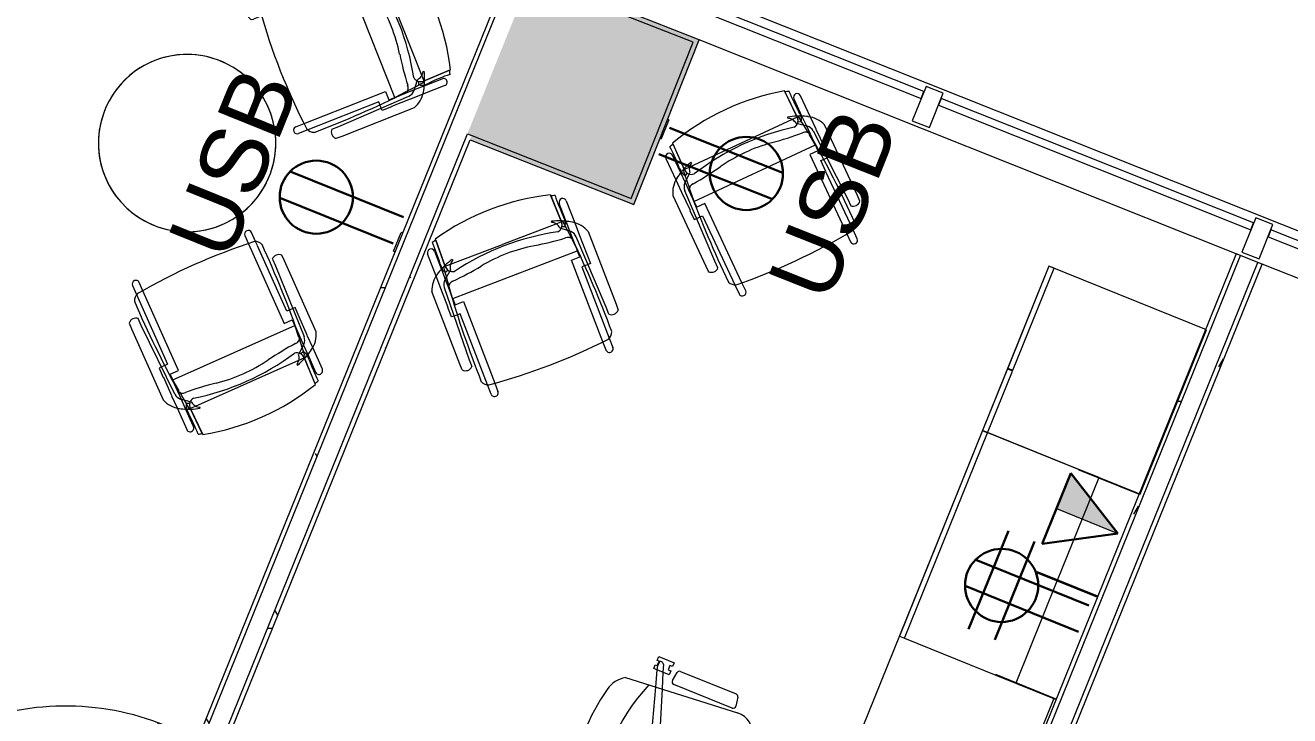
# Model space of a CAD drawing. Header units: inches. Extents: x -13 to 4331, y -638 to 2885.
# Drawn here: x 2962.7 to 3133.7, y 2130.9 to 2224.3 of the extents above; entities that cross this region are included whole.
import ezdxf

# ---------------------------------------------------------------- set-up
doc = ezdxf.new("R2010")
doc.units = ezdxf.units.IN
doc.header["$MEASUREMENT"] = 0
for name, color, linetype, lineweight in [('A-ANNO-NOTE', 131, 'Continuous', 30), ('A-DOOR', 31, 'Continuous', 13), ('A-GLAZ-CURT', 52, 'Continuous', 9), ('A-GLAZ-CWMG', 51, 'Continuous', 9), ('A-WALL', 113, 'Continuous', 9), ('A-WALL-PATT', 111, 'Continuous', 13), ('Chevy Chase Pavilion_3rd Floor Base_dwg', 8, 'Continuous', 9), ('E-ELEC-FIXT', 91, 'Continuous', 9), ('I-FURN', 30, 'Continuous', 9), ('I-FURN-PNLS', 30, 'Continuous', 9), ('I-WALL', 2, 'Continuous', 13)]:
    doc.layers.add(name, color=color, linetype=linetype, lineweight=lineweight)
doc.styles.add('Swis721 Lt BT', font='swissl.ttf', dxfattribs={"height": 9})
pattern_1 = [(0, (0, 0), (30.72, 7.68), [1.267, -21.773, 1.267, -21.773, -122.88]), (0, (0, 0), (30.72, 7.68), [-46.08, 1.267, -44.813, 1.267, -21.773, -53.76]), (0, (0, 0), (30.72, 7.68), [-115.2, 1.267, -14.093, 1.267, -37.133]), (120, (11.52, 3.84), (-22.011075, 22.7643), [1.267, -21.773, 1.267, -21.773, -122.88]), (120, (11.52, 3.84), (-22.011075, 22.7643), [-46.08, 1.267, -44.813, 1.267, -21.773, -53.76]), (120, (11.52, 3.84), (-22.011075, 22.7643), [-115.2, 1.267, -14.093, 1.267, -37.133]), (240, (15.36, 19.2), (-8.708925, -30.4443), [1.267, -21.773, 1.267, -21.773, -122.88]), (240, (15.36, 19.2), (-8.708925, -30.4443), [-46.08, 1.267, -44.813, 1.267, -21.773, -53.76]), (240, (15.36, 19.2), (-8.708925, -30.4443), [-115.2, 1.267, -14.093, 1.267, -37.133])]

# ---------------------------------------------------------------- blocks, each defined once
blk = doc.blocks.new('System Panel - Glazed-5082656-FIRST FLOOR POWER _ SIGNAL')
at = {"layer": 'A-GLAZ-CURT', "lineweight": 13}
for p, q in [((22.75, 1.75), (-22.75, 1.75)), ((-22.75, 1.75), (-22.75, 0.75)), ((22.75, 0.75), (22.75, 1.75)), ((-22.75, 0.75), (22.75, 0.75))]:
    blk.add_line(p, q, dxfattribs=at)
blk = doc.blocks.new('Rectangular Mullion - 2_5_ x 5_ rectangular-5082659-FIRST FLOOR POWER _ SIGNAL')
at = {"layer": 'A-GLAZ-CWMG', "lineweight": 20}
for p, q in [((-1.25, 2.5), (1.25, 2.5)), ((-1.25, -2.5), (-1.25, 2.5)), ((1.25, 2.5), (1.25, -2.5)), ((1.25, -2.5), (-1.25, -2.5))]:
    blk.add_line(p, q, dxfattribs=at)
blk = doc.blocks.new('F - EXECUTIVE DESK 4 - F - EXECUTIVE DESK 4-5391510-FIRST FLOOR POWER _ SIGNAL')
at = {"layer": 'I-FURN'}
for p, q in [((-58, 85.87), (-58, 77.06)), ((-58, 77.06), (-58, 85.87)), ((-57.94, 77.06), (-57.94, 85.87)), ((-57.94, 85.87), (-57.94, 77.06)), ((-43.06, 85.87), (-43.06, 77.06)), ((-43.06, 77.06), (-43.06, 85.87)), ((-43, 85.87), (-43, 77.06)), ((-43, 77.06), (-43, 85.87)), ((-43, 77.06), (-43, 85.87)), ((-43, 85.87), (-43, 77.06)), ((-42.94, 77.06), (-42.94, 85.87)), ((-42.94, 85.87), (-42.94, 77.06)), ((-28.06, 85.87), (-28.06, 77.06)), ((-28.06, 77.06), (-28.06, 85.87)), ((-28, 77.06), (-28, 85.87)), ((-28, 85.87), (-28, 77.06)), ((-58, 77.06), (-57.94, 77.06)), ((-57.94, 77.06), (-58, 77.06)), ((-43.06, 77.06), (-43, 77.06)), ((-43, 77.06), (-43.06, 77.06)), ((-43, 77.06), (-42.94, 77.06)), ((-42.94, 77.06), (-43, 77.06)), ((-28.06, 77.06), (-28, 77.06)), ((-28, 77.06), (-28.06, 77.06)), ((-8.94, 30.77), (-10.16, 46.57)), ((-12.48, 37.34), (-12.48, 45.45)), ((-12.17, 45.82), (-10.94, 46.04)), ((-10.5, 45.67), (-10.5, 37.17)), ((-9.34, 35.92), (-2.18, 38.37)), ((-13.24, 36.1), (-12.68, 36.1)), ((-13.24, 33.85), (-13.24, 36.1)), ((-12.68, 36.1), (-12.68, 35.72)), ((-10.93, 36.8), (-12.16, 36.97)), ((-12.05, 36.1), (-11.49, 36.1)), ((-12.05, 35.72), (-12.05, 36.1)), ((-11.49, 36.1), (-11.49, 33.84)), ((-11.49, 35.18), (-9.34, 35.92)), ((-1.84, 37.32), (-9.27, 35.04)), ((-12.68, 35.72), (-12.05, 35.72)), ((-12.68, 34.22), (-12.68, 33.85)), ((-12.05, 34.22), (-12.68, 34.22)), ((-12.48, 34.84), (-11.49, 35.18)), ((-12.05, 33.84), (-12.05, 34.22)), ((-11.49, 34.36), (-12.01, 34.2)), ((-9.27, 35.04), (-11.49, 34.36)), ((-12.68, 33.85), (-13.24, 33.85)), ((-12.05, 34.18), (-12.25, 34.12)), ((-11.49, 33.84), (-12.05, 33.84))]:
    blk.add_line(p, q, dxfattribs=at)
for centre, radius, start, end in [((-7.17, 46.8), 3, 103.1926, 184.4149), ((-12.1, 45.45), 0.375, 100, 180), ((-10.87, 45.67), 0.375, 0, 100), ((-12.1, 37.34), 0.375, 180, 262), ((-10.87, 37.17), 0.375, 262, 0), ((-12.36, 34.48), 0.377, 153, 213), ((-12.36, 34.48), 0.377, 108, 146.6414), ((-12.36, 34.48), 0.377, 213.9151, 224.5315), ((-12.36, 34.48), 0.377, 228, 288), ((0, 57.72), 25.39, 248.7648, 291.2352), ((-5.62, 32.91), 3.95, 212.6919, 257.3081), ((0, 57.86), 29.53, 257.3081, 282.6919)]:
    blk.add_arc(centre, radius, start, end, dxfattribs=at)
at = {"layer": 'I-FURN-PNLS'}
for p, q in [((-58, 86), (-82, 86)), ((-82, 86), (-82, 63)), ((-58, 63), (-58, 86)), ((-58, 85.87), (-58, 77.06)), ((-58, 85.87), (-58, 77.06)), ((-57.94, 77.06), (-57.94, 85.87)), ((-43.06, 85.87), (-43.06, 77.06)), ((-43, 85.87), (-43, 77.06)), ((-43, 77.06), (-43, 85.87)), ((-42.94, 77.06), (-42.94, 85.87)), ((-28.06, 85.87), (-28.06, 77.06)), ((-28, 77.06), (-28, 85.87)), ((-28, 85.87), (-28, 85.53)), ((-28, 85.53), (32, 85.53)), ((-58, 80), (-58, 77.06)), ((-43.06, 80), (-57.94, 80)), ((-28.06, 80), (-42.94, 80)), ((-28, 77.06), (-28, 80)), ((-58, 77.06), (-57.94, 77.06)), ((-58, 77.06), (-58, 63.77)), ((-58, 77.06), (-58, 63)), ((-43.06, 77.06), (-43, 77.06)), ((-43, 77.06), (-42.94, 77.06)), ((-28.06, 77.06), (-28, 77.06)), ((-28, 63.75), (-28, 77.06)), ((-67.12, 63.75), (-82, 63.75)), ((-82, 63.75), (-82, 63)), ((-67.12, 63.75), (-82, 63.75)), ((-82, 63.75), (-82, 63)), ((-67.12, 63.75), (-82, 63.75)), ((-82, 63.75), (-82, 63)), ((-67.12, 63), (-67.12, 63.75)), ((-67.12, 63), (-67.12, 63.75)), ((-67.12, 63), (-67.12, 63.75)), ((-58, 63.75), (-67, 63.75)), ((-67, 63.75), (-67, 63)), ((-58, 63), (-58, 63.75)), ((-58, 63.75), (-58, 63)), ((-28, 63.75), (-58, 63.75)), ((-58, 63.75), (-58, 63)), ((-28, 63.75), (-58, 63.75)), ((-58, 63.75), (-58, 63)), ((-28, 63), (-28, 63.75)), ((-28, 63), (-28, 63.75)), ((-28, 63), (-28, 63.75)), ((-82, 63), (-58, 63)), ((-82, 63), (-67.12, 63)), ((-82, 63), (-67.12, 63)), ((-82, 63), (-67.12, 63)), ((-67, 63), (-58, 63)), ((-58, 63), (-28, 63)), ((-58, 63), (-28, 63)), ((-58, 63), (-28, 63)), ((-58, 63), (32, 63))]:
    blk.add_line(p, q, dxfattribs=at)
blk = doc.blocks.new('Single Glass Door - 36_ x 96_-5545073-FIRST FLOOR POWER _ SIGNAL')
at = {"layer": 'A-DOOR', "lineweight": 20}
for p, q in [((17, 38), (17, 2)), ((18, 38), (17, 38)), ((18, 2), (18, 38)), ((17, 2), (18, 2))]:
    blk.add_line(p, q, dxfattribs=at)
at = {"layer": 'A-DOOR', "lineweight": 9}
blk.add_arc((18, 2), 36, 90, 180.5, dxfattribs=at)
blk = doc.blocks.new('F-Haworth_Chair_X99-Seminar - X99 Seminar Chair with Glides-V42-FIRST FLOOR POWER _ SIGNAL')
at = {"layer": 'I-FURN'}
for p, q in [((-8.82, 9.44), (-8.82, 10.78)), ((-7.83, 10.78), (-7.83, 9.57)), ((7.83, 9.57), (7.83, 10.78)), ((8.82, 10.78), (8.82, 9.44)), ((-8.82, -0.89), (-8.82, 9.44)), ((-7.83, 9.57), (-7.83, -2.27)), ((7.83, -2.27), (7.83, 9.57)), ((8.82, 9.44), (8.82, -0.89)), ((-11.32, 5.48), (-11.3, 6.32)), ((-11.32, -5.06), (-11.32, 5.48)), ((-9.92, 6.36), (-9.92, 5.36)), ((-9.92, 5.36), (-9.57, -4.97)), ((9.57, -4.97), (9.92, 5.36)), ((9.92, 5.36), (9.92, 6.36)), ((11.3, 6.32), (11.32, 5.48)), ((11.32, 5.48), (11.32, -5.06)), ((-10.07, -0.89), (-9.71, -0.89)), ((-10.07, -2.27), (-10.07, -0.89)), ((-9.71, -0.89), (-9.2, -0.89)), ((-9.2, -0.89), (-8.82, -0.89)), ((8.82, -0.89), (9.2, -0.89)), ((9.2, -0.89), (9.71, -0.89)), ((9.71, -0.89), (10.07, -0.89)), ((10.07, -0.89), (10.07, -2.27)), ((-10.04, -2.27), (-10.07, -2.27)), ((-10.04, -4.99), (-10.04, -2.27)), ((-9.07, -3.12), (9.07, -3.12)), ((-9.07, -3.2), (-9.07, -3.12)), ((-8.9, -4.8), (-9.07, -3.2)), ((-9.04, -2.27), (-9.04, -3.12)), ((-7.83, -2.27), (-9.04, -2.27)), ((-9.04, -3.12), (-9.04, -3.43)), ((9.04, -2.27), (7.83, -2.27)), ((9.07, -3.2), (8.9, -4.8)), ((9.04, -3.12), (9.04, -2.27)), ((9.04, -3.43), (9.04, -3.12)), ((9.07, -3.12), (9.07, -3.2)), ((10.04, -2.27), (10.04, -4.99)), ((10.07, -2.27), (10.04, -2.27)), ((-10.04, -6.81), (-10.04, -5)), ((-9.04, -3.43), (-9.04, -3.62)), ((-9.04, -3.62), (-9.04, -5.99)), ((-8.88, -4.99), (-8.89, -4.91)), ((-8.75, -6.22), (-8.88, -4.99)), ((8.88, -4.99), (8.75, -6.22)), ((8.89, -4.91), (8.88, -4.99)), ((9.04, -3.62), (9.04, -3.43)), ((9.04, -5.99), (9.04, -3.62)), ((10.04, -5), (10.04, -6.81)), ((-10.04, -10.02), (-10.04, -6.81)), ((-9.13, -5.92), (-8.07, -6.77)), ((-9.04, -5.99), (-9.04, -7.4)), ((-8.68, -6.87), (-8.75, -6.22)), ((-8.61, -6.81), (-8.23, -6.95)), ((-8.07, -6.77), (-7.95, -6.87)), ((7.95, -6.87), (8.07, -6.77)), ((8.07, -6.77), (9.13, -5.92)), ((8.23, -6.95), (8.61, -6.81)), ((8.75, -6.22), (8.68, -6.87)), ((9.04, -7.4), (9.04, -5.99)), ((10.04, -6.81), (10.04, -10.02)), ((-9.04, -7.4), (-9.04, -10.02)), ((-8.62, -7.42), (-8.68, -6.91)), ((-8.6, -7.6), (-8.62, -7.43)), ((-8.49, -7.6), (-8.56, -7.6)), ((-8.42, -7.57), (-8.34, -11.37)), ((-8.34, -11.52), (-8.42, -7.57)), ((-7.65, -7.6), (-8.4, -7.6)), ((7.65, -7.6), (-7.65, -7.6)), ((-7.18, -7.99), (-7.21, -8.13)), ((7.21, -8.13), (7.18, -7.99)), ((8.4, -7.6), (7.65, -7.6)), ((8.34, -11.37), (8.42, -7.57)), ((8.42, -7.57), (8.34, -11.52)), ((8.56, -7.6), (8.49, -7.6)), ((8.62, -7.43), (8.6, -7.6)), ((8.68, -6.87), (8.62, -7.42)), ((9.04, -10.02), (9.04, -7.4))]:
    blk.add_line(p, q, dxfattribs=at)
for centre, radius, start, end in [((-8.32, 10.78), 0.495, 0, 180), ((8.32, 10.78), 0.495, 0, 180), ((-8.21, 8.28), 1.31, 110.0433, 159.9567), ((144.06, 7.32), 153.52, 179.4749, 184.5213), ((0, -75.01), 84.96, 84.1475, 95.8525), ((8.21, 8.28), 1.31, 20.0433, 69.9567), ((-144.06, 7.32), 153.52, 355.4787, 0.5251), ((-10.58, 5.68), 0.956, 45.8901, 138.1099), ((10.58, 5.68), 0.956, 41.8901, 134.1099), ((-7.87, -3.92), 3.63, 198.1789, 238.0478), ((-8.18, -4.9), 1.39, 182.8013, 227.1078), ((-8.24, -4.59), 0.763, 194.2338, 275.7662), ((8.24, -4.59), 0.763, 264.2338, 345.7662), ((8.18, -4.9), 1.39, 312.8922, 357.1987), ((7.87, -3.92), 3.63, 301.9522, 341.8211), ((-8.28, -7.33), 0.613, 122.5427, 170.0936), ((-7.37, -7.55), 1.05, 95.9554, 181.1786), ((-11.32, -48.08), 42.84, 79.9767, 85.7699), ((0, 26.49), 33.83, 257.2285, 282.7715), ((0, 15.97), 22.19, 259.9767, 280.0233), ((11.32, -48.08), 42.84, 94.2301, 100.0233), ((7.37, -7.55), 1.05, 358.8214, 84.0446), ((8.28, -7.33), 0.613, 9.9064, 57.4573), ((-4.71, 1.15), 9.61, 238.0478, 243.9964), ((-5.2, -7.86), 3.74, 170.0936, 184.0143), ((-36.06, -10.03), 27.2, 357.4882, 4.0143), ((-4.71, 1.15), 9.61, 243.9964, 246.4906), ((-4.71, 1.15), 9.61, 246.6393, 247.073), ((-7.37, -7.55), 1.05, 145.2002, 181.1786), ((-4.71, 1.15), 9.61, 247.2631, 254.9334), ((-6.55, -6.76), 1.38, 185.0878, 212.4248), ((-6.55, -6.76), 1.38, 214.0187, 242.9497), ((6.55, -6.76), 1.38, 297.0503, 325.9813), ((4.71, 1.15), 9.61, 285.0666, 292.7369), ((6.55, -6.76), 1.38, 327.5752, 354.9122), ((7.37, -7.55), 1.05, 358.8214, 34.7998), ((4.71, 1.15), 9.61, 292.927, 293.3607), ((4.71, 1.15), 9.61, 293.5094, 296.0036), ((36.06, -10.03), 27.2, 175.9857, 182.5118), ((5.2, -7.86), 3.74, 355.9857, 9.9064), ((4.71, 1.15), 9.61, 296.0036, 301.9522), ((-9.54, -10.02), 0.498, 180, 0), ((9.54, -10.02), 0.498, 180, 0), ((0, 20.73), 33.17, 254.4478, 255.4234), ((0, 20.29), 32.89, 255.304, 284.6925), ((0, 20.73), 33.17, 284.5766, 285.5522)]:
    blk.add_arc(centre, radius, start, end, dxfattribs=at)
blk = doc.blocks.new('F - CONF TABLE _ROUND-4 CHAIRS_ - Lam 30Dia Single-Column Base-V43-FIRST FLOOR POWER _ SIGNAL')
at = {"layer": 'I-FURN'}
for start, end in [(360, 180), (360, 180), (112.5, 180), (90, 112.5), (0, 90), (180, 360), (180, 360), (180, 202.5), (326.25, 0), (202.5, 281.25), (303.75, 326.25), (281.25, 292.5), (292.5, 303.75)]:
    blk.add_arc((-17.69, 2.75), 12, start, end, dxfattribs=at)
blk = doc.blocks.new('F-Haworth_Chair_X99-Seminar - X99 Seminar Chair with Glides-V44-FIRST FLOOR POWER _ SIGNAL')
at = {"layer": 'I-FURN'}
for p, q in [((-8.34, 11.52), (-8.42, 7.57)), ((-8.42, 7.57), (-8.34, 11.37)), ((8.42, 7.57), (8.34, 11.52)), ((8.34, 11.37), (8.42, 7.57)), ((-10.04, 10.02), (-10.04, 6.81)), ((-9.04, 7.4), (-9.04, 10.02)), ((9.04, 10.02), (9.04, 7.4)), ((10.04, 6.81), (10.04, 10.02)), ((-9.04, 5.99), (-9.04, 7.4)), ((-8.68, 6.87), (-8.75, 6.22)), ((-8.62, 7.42), (-8.68, 6.91)), ((-8.6, 7.6), (-8.62, 7.43)), ((-8.61, 6.81), (-8.23, 6.95)), ((-8.49, 7.6), (-8.56, 7.6)), ((-7.65, 7.6), (-8.4, 7.6)), ((-8.07, 6.77), (-7.95, 6.87)), ((7.65, 7.6), (-7.65, 7.6)), ((-7.18, 7.99), (-7.21, 8.13)), ((7.21, 8.13), (7.18, 7.99)), ((8.4, 7.6), (7.65, 7.6)), ((7.95, 6.87), (8.07, 6.77)), ((8.23, 6.95), (8.61, 6.81)), ((8.56, 7.6), (8.49, 7.6)), ((8.62, 7.43), (8.6, 7.6)), ((8.68, 6.91), (8.62, 7.42)), ((8.75, 6.22), (8.68, 6.87)), ((9.04, 7.4), (9.04, 5.99)), ((-10.04, 6.81), (-10.04, 5)), ((-9.13, 5.92), (-8.07, 6.77)), ((-9.04, 3.62), (-9.04, 5.99)), ((-8.75, 6.22), (-8.88, 4.99)), ((8.07, 6.77), (9.13, 5.92)), ((8.88, 4.99), (8.75, 6.22)), ((9.04, 5.99), (9.04, 3.62)), ((10.04, 5), (10.04, 6.81)), ((-11.32, 5.06), (-11.32, -5.48)), ((-10.04, 4.99), (-10.04, 2.27)), ((-9.92, -5.36), (-9.57, 4.97)), ((-8.9, 4.8), (-9.07, 3.2)), ((-9.04, 3.43), (-9.04, 3.62)), ((-9.04, 3.12), (-9.04, 3.43)), ((-8.88, 4.99), (-8.89, 4.91)), ((8.89, 4.91), (8.88, 4.99)), ((9.07, 3.2), (8.9, 4.8)), ((9.04, 3.62), (9.04, 3.43)), ((9.04, 3.43), (9.04, 3.12)), ((9.57, 4.97), (9.92, -5.36)), ((10.04, 2.27), (10.04, 4.99)), ((11.32, -5.48), (11.32, 5.06)), ((-10.04, 2.27), (-10.07, 2.27)), ((-10.07, 2.27), (-10.07, 0.89)), ((-9.07, 3.2), (-9.07, 3.12)), ((-9.07, 3.12), (9.07, 3.12)), ((-9.04, 2.27), (-9.04, 3.12)), ((-7.83, 2.27), (-9.04, 2.27)), ((-7.83, -9.57), (-7.83, 2.27)), ((9.04, 2.27), (7.83, 2.27)), ((7.83, 2.27), (7.83, -9.57)), ((9.04, 3.12), (9.04, 2.27)), ((9.07, 3.12), (9.07, 3.2)), ((10.07, 2.27), (10.04, 2.27)), ((10.07, 0.89), (10.07, 2.27)), ((-10.07, 0.89), (-9.71, 0.89)), ((-9.71, 0.89), (-9.2, 0.89)), ((-9.2, 0.89), (-8.82, 0.89)), ((-8.82, 0.89), (-8.82, -8.82)), ((8.82, 0.89), (9.2, 0.89)), ((8.82, -9.44), (8.82, 0.89)), ((9.2, 0.89), (9.71, 0.89)), ((9.71, 0.89), (10.07, 0.89)), ((-11.32, -5.48), (-11.3, -6.32)), ((-9.92, -6.36), (-9.92, -5.36)), ((9.92, -5.36), (9.92, -6.36)), ((11.3, -6.32), (11.32, -5.48)), ((-8.82, -8.84), (-8.82, -9.44)), ((-8.82, -9.44), (-8.82, -10.78)), ((-7.83, -10.78), (-7.83, -9.57)), ((7.83, -9.57), (7.83, -10.78)), ((8.82, -10.78), (8.82, -9.44))]:
    blk.add_line(p, q, dxfattribs=at)
for centre, radius, start, end in [((0, -20.29), 32.89, 75.3075, 104.696), ((-9.54, 10.02), 0.498, 360, 180), ((-36.06, 10.03), 27.2, 355.9857, 2.5118), ((0, -20.73), 33.17, 104.5766, 105.5522), ((0, -20.73), 33.17, 74.4478, 75.4234), ((36.06, 10.03), 27.2, 177.4882, 184.0143), ((9.54, 10.02), 0.498, 360, 180), ((-7.87, 3.92), 3.63, 121.9522, 161.8211), ((-4.71, -1.15), 9.61, 116.0036, 121.9522), ((-5.2, 7.86), 3.74, 175.9857, 189.9064), ((-4.71, -1.15), 9.61, 113.5094, 116.0036), ((-8.28, 7.33), 0.613, 189.9064, 237.4573), ((-4.71, -1.15), 9.61, 112.927, 113.3607), ((-4.71, -1.15), 9.61, 105.0666, 112.7369), ((-7.37, 7.55), 1.05, 178.8214, 214.7998), ((-7.37, 7.55), 1.05, 178.8214, 264.0446), ((-6.55, 6.76), 1.38, 147.5752, 174.9122), ((-6.55, 6.76), 1.38, 117.0503, 145.9813), ((0, -26.49), 33.83, 77.2285, 102.7715), ((6.55, 6.76), 1.38, 34.0187, 62.9497), ((4.71, -1.15), 9.61, 67.2631, 74.9334), ((7.37, 7.55), 1.05, 275.9554, 1.1786), ((6.55, 6.76), 1.38, 5.0878, 32.4248), ((7.37, 7.55), 1.05, 325.2002, 1.1786), ((4.71, -1.15), 9.61, 66.6393, 67.073), ((4.71, -1.15), 9.61, 63.9964, 66.4906), ((8.28, 7.33), 0.613, 302.5427, 350.0936), ((5.2, 7.86), 3.74, 350.0936, 4.0143), ((4.71, -1.15), 9.61, 58.0478, 63.9964), ((7.87, 3.92), 3.63, 18.1789, 58.0478), ((-8.18, 4.9), 1.39, 132.8922, 177.1987), ((-8.24, 4.59), 0.763, 84.2338, 165.7662), ((-11.32, 48.08), 42.84, 274.2301, 280.0233), ((0, -15.97), 22.19, 79.9767, 100.0233), ((11.32, 48.08), 42.84, 259.9767, 265.7699), ((8.24, 4.59), 0.763, 14.2338, 95.7662), ((8.18, 4.9), 1.39, 2.8013, 47.1078), ((144.06, -7.32), 153.52, 175.4787, 180.5251), ((-144.06, -7.32), 153.52, 359.4749, 4.5213), ((-10.58, -5.68), 0.956, 221.8901, 314.1099), ((10.58, -5.68), 0.956, 225.8901, 318.1099), ((-8.21, -8.28), 1.31, 200.0433, 249.9567), ((0, 75.01), 84.96, 264.1475, 275.8525), ((8.21, -8.28), 1.31, 290.0433, 339.9567), ((-8.32, -10.78), 0.495, 180, 360), ((8.32, -10.78), 0.495, 180, 360)]:
    blk.add_arc(centre, radius, start, end, dxfattribs=at)
blk = doc.blocks.new('F-Haworth_Chair_X99-Seminar - X99 Seminar Chair with Glides-V45-FIRST FLOOR POWER _ SIGNAL')
at = {"layer": 'I-FURN'}
for p, q in [((-8.34, 11.52), (-8.42, 7.57)), ((-8.42, 7.57), (-8.34, 11.37)), ((8.42, 7.57), (8.34, 11.52)), ((8.34, 11.37), (8.42, 7.57)), ((-10.04, 10.02), (-10.04, 6.81)), ((-9.04, 7.4), (-9.04, 10.02)), ((9.04, 10.02), (9.04, 7.4)), ((10.04, 6.81), (10.04, 10.02)), ((-9.04, 5.99), (-9.04, 7.4)), ((-8.68, 6.87), (-8.75, 6.22)), ((-8.62, 7.42), (-8.68, 6.91)), ((-8.6, 7.6), (-8.62, 7.43)), ((-8.61, 6.81), (-8.23, 6.95)), ((-8.49, 7.6), (-8.56, 7.6)), ((-7.65, 7.6), (-8.4, 7.6)), ((-8.07, 6.77), (-7.95, 6.87)), ((7.65, 7.6), (-7.65, 7.6)), ((-7.18, 7.99), (-7.21, 8.13)), ((7.21, 8.13), (7.18, 7.99)), ((8.4, 7.6), (7.65, 7.6)), ((7.95, 6.87), (8.07, 6.77)), ((8.23, 6.95), (8.61, 6.81)), ((8.56, 7.6), (8.49, 7.6)), ((8.62, 7.43), (8.6, 7.6)), ((8.68, 6.91), (8.62, 7.42)), ((8.75, 6.22), (8.68, 6.87)), ((9.04, 7.4), (9.04, 5.99)), ((-10.04, 6.81), (-10.04, 5)), ((-9.13, 5.92), (-8.07, 6.77)), ((-9.04, 3.62), (-9.04, 5.99)), ((-8.75, 6.22), (-8.88, 4.99)), ((8.07, 6.77), (9.13, 5.92)), ((8.88, 4.99), (8.75, 6.22)), ((9.04, 5.99), (9.04, 3.62)), ((10.04, 5), (10.04, 6.81)), ((-11.32, 5.06), (-11.32, -5.48)), ((-10.04, 4.99), (-10.04, 2.27)), ((-9.92, -5.36), (-9.57, 4.97)), ((-8.9, 4.8), (-9.07, 3.2)), ((-9.04, 3.43), (-9.04, 3.62)), ((-9.04, 3.12), (-9.04, 3.43)), ((-8.88, 4.99), (-8.89, 4.91)), ((8.89, 4.91), (8.88, 4.99)), ((9.07, 3.2), (8.9, 4.8)), ((9.04, 3.62), (9.04, 3.43)), ((9.04, 3.43), (9.04, 3.12)), ((9.57, 4.97), (9.92, -5.36)), ((10.04, 2.27), (10.04, 4.99)), ((11.32, -5.48), (11.32, 5.06)), ((-10.04, 2.27), (-10.07, 2.27)), ((-10.07, 2.27), (-10.07, 0.89)), ((-9.07, 3.2), (-9.07, 3.12)), ((-9.07, 3.12), (9.07, 3.12)), ((-9.04, 2.27), (-9.04, 3.12)), ((-7.83, 2.27), (-9.04, 2.27)), ((-7.83, -9.57), (-7.83, 2.27)), ((9.04, 2.27), (7.83, 2.27)), ((7.83, 2.27), (7.83, -9.57)), ((9.04, 3.12), (9.04, 2.27)), ((9.07, 3.12), (9.07, 3.2)), ((10.07, 2.27), (10.04, 2.27)), ((10.07, 0.89), (10.07, 2.27)), ((-10.07, 0.89), (-9.71, 0.89)), ((-9.71, 0.89), (-9.2, 0.89)), ((-9.2, 0.89), (-8.82, 0.89)), ((-8.82, 0.89), (-8.82, -9.44)), ((8.82, 0.89), (9.2, 0.89)), ((8.82, -0.75), (8.82, 0.89)), ((9.2, 0.89), (9.71, 0.89)), ((9.71, 0.89), (10.07, 0.89)), ((8.82, -9.44), (8.82, -0.76)), ((-11.32, -5.48), (-11.3, -6.32)), ((-9.92, -6.36), (-9.92, -5.36)), ((9.92, -5.36), (9.92, -6.36)), ((11.3, -6.32), (11.32, -5.48)), ((-8.82, -9.44), (-8.82, -10.78)), ((-7.83, -10.78), (-7.83, -9.57)), ((7.83, -9.57), (7.83, -10.78)), ((8.82, -10.78), (8.82, -9.44))]:
    blk.add_line(p, q, dxfattribs=at)
for centre, radius, start, end in [((0, -20.29), 32.89, 75.3075, 104.696), ((-9.54, 10.02), 0.498, 360, 180), ((-36.06, 10.03), 27.2, 355.9857, 2.5118), ((0, -20.73), 33.17, 104.5766, 105.5522), ((0, -20.73), 33.17, 74.4478, 75.4234), ((36.06, 10.03), 27.2, 177.4882, 184.0143), ((9.54, 10.02), 0.498, 360, 180), ((-7.87, 3.92), 3.63, 121.9522, 161.8211), ((-4.71, -1.15), 9.61, 116.0036, 121.9522), ((-5.2, 7.86), 3.74, 175.9857, 189.9064), ((-4.71, -1.15), 9.61, 113.5094, 116.0036), ((-8.28, 7.33), 0.613, 189.9064, 237.4573), ((-4.71, -1.15), 9.61, 112.927, 113.3607), ((-4.71, -1.15), 9.61, 105.0666, 112.7369), ((-7.37, 7.55), 1.05, 178.8214, 214.7998), ((-7.37, 7.55), 1.05, 178.8214, 264.0446), ((-6.55, 6.76), 1.38, 147.5752, 174.9122), ((-6.55, 6.76), 1.38, 117.0503, 145.9813), ((0, -26.49), 33.83, 77.2285, 102.7715), ((6.55, 6.76), 1.38, 34.0187, 62.9497), ((4.71, -1.15), 9.61, 67.2631, 74.9334), ((7.37, 7.55), 1.05, 275.9554, 1.1786), ((6.55, 6.76), 1.38, 5.0878, 32.4248), ((7.37, 7.55), 1.05, 325.2002, 1.1786), ((4.71, -1.15), 9.61, 66.6393, 67.073), ((4.71, -1.15), 9.61, 63.9964, 66.4906), ((8.28, 7.33), 0.613, 302.5427, 350.0936), ((5.2, 7.86), 3.74, 350.0936, 4.0143), ((4.71, -1.15), 9.61, 58.0478, 63.9964), ((7.87, 3.92), 3.63, 18.1789, 58.0478), ((-8.18, 4.9), 1.39, 132.8922, 177.1987), ((-8.24, 4.59), 0.763, 84.2338, 165.7662), ((-11.32, 48.08), 42.84, 274.2301, 280.0233), ((0, -15.97), 22.19, 79.9767, 100.0233), ((11.32, 48.08), 42.84, 259.9767, 265.7699), ((8.24, 4.59), 0.763, 14.2338, 95.7662), ((8.18, 4.9), 1.39, 2.8013, 47.1078), ((144.06, -7.32), 153.52, 175.4787, 180.5251), ((-144.06, -7.32), 153.52, 359.4749, 4.5213), ((-10.58, -5.68), 0.956, 221.8901, 314.1099), ((10.58, -5.68), 0.956, 225.8901, 318.1099), ((-8.21, -8.28), 1.31, 200.0433, 249.9567), ((0, 75.01), 84.96, 264.1475, 275.8525), ((8.21, -8.28), 1.31, 290.0433, 339.9567), ((-8.32, -10.78), 0.495, 180, 360), ((8.32, -10.78), 0.495, 180, 360)]:
    blk.add_arc(centre, radius, start, end, dxfattribs=at)
blk = doc.blocks.new('F-Haworth_Chair_X99-Seminar - X99 Seminar Chair with Glides-V46-FIRST FLOOR POWER _ SIGNAL')
at = {"layer": 'I-FURN'}
for p, q in [((-8.82, 9.44), (-8.82, 10.78)), ((-7.83, 10.78), (-7.83, 9.57)), ((7.83, 9.57), (7.83, 10.78)), ((8.82, 10.78), (8.82, 9.44)), ((-8.82, -0.89), (-8.82, 9.44)), ((-7.83, 9.57), (-7.83, -2.27)), ((7.83, -2.27), (7.83, 9.57)), ((8.82, 9.44), (8.82, -0.89)), ((-11.32, 5.48), (-11.3, 6.32)), ((-11.32, -5.06), (-11.32, 5.48)), ((-9.92, 6.36), (-9.92, 5.36)), ((-9.92, 5.36), (-9.57, -4.97)), ((9.57, -4.97), (9.92, 5.36)), ((9.92, 5.36), (9.92, 6.36)), ((11.3, 6.32), (11.32, 5.48)), ((11.32, 5.48), (11.32, -5.06)), ((-10.07, -0.89), (-9.71, -0.89)), ((-10.07, -2.27), (-10.07, -0.89)), ((-9.71, -0.89), (-9.2, -0.89)), ((-9.2, -0.89), (-8.82, -0.89)), ((8.82, -0.89), (9.2, -0.89)), ((9.2, -0.89), (9.71, -0.89)), ((9.71, -0.89), (10.07, -0.89)), ((10.07, -0.89), (10.07, -2.27)), ((-10.04, -2.27), (-10.07, -2.27)), ((-10.04, -4.99), (-10.04, -2.27)), ((-9.07, -3.12), (9.07, -3.12)), ((-9.07, -3.2), (-9.07, -3.12)), ((-8.9, -4.8), (-9.07, -3.2)), ((-9.04, -2.27), (-9.04, -3.12)), ((-7.83, -2.27), (-9.04, -2.27)), ((-9.04, -3.12), (-9.04, -3.43)), ((9.04, -2.27), (7.83, -2.27)), ((9.07, -3.2), (8.9, -4.8)), ((9.04, -3.12), (9.04, -2.27)), ((9.04, -3.43), (9.04, -3.12)), ((9.07, -3.12), (9.07, -3.2)), ((10.04, -2.27), (10.04, -4.99)), ((10.07, -2.27), (10.04, -2.27)), ((-10.04, -6.81), (-10.04, -5)), ((-9.04, -3.43), (-9.04, -3.62)), ((-9.04, -3.62), (-9.04, -5.99)), ((-8.88, -4.99), (-8.89, -4.91)), ((-8.75, -6.22), (-8.88, -4.99)), ((8.88, -4.99), (8.75, -6.22)), ((8.89, -4.91), (8.88, -4.99)), ((9.04, -3.62), (9.04, -3.43)), ((9.04, -5.99), (9.04, -3.62)), ((10.04, -5), (10.04, -6.81)), ((-10.04, -10.02), (-10.04, -6.81)), ((-9.13, -5.92), (-8.07, -6.77)), ((-9.04, -5.99), (-9.04, -7.4)), ((-8.68, -6.87), (-8.75, -6.22)), ((-8.61, -6.81), (-8.23, -6.95)), ((-8.07, -6.77), (-7.95, -6.87)), ((7.95, -6.87), (8.07, -6.77)), ((8.07, -6.77), (9.13, -5.92)), ((8.23, -6.95), (8.61, -6.81)), ((8.75, -6.22), (8.68, -6.87)), ((9.04, -7.4), (9.04, -5.99)), ((10.04, -6.81), (10.04, -10.02)), ((-9.04, -7.4), (-9.04, -10.02)), ((-8.62, -7.42), (-8.68, -6.91)), ((-8.6, -7.6), (-8.62, -7.43)), ((-8.49, -7.6), (-8.56, -7.6)), ((-8.42, -7.57), (-8.34, -11.37)), ((-8.34, -11.52), (-8.42, -7.57)), ((-7.65, -7.6), (-8.4, -7.6)), ((0.08, -7.6), (-7.65, -7.6)), ((-7.18, -7.99), (-7.21, -8.13)), ((7.65, -7.6), (0.11, -7.6)), ((7.21, -8.13), (7.18, -7.99)), ((8.4, -7.6), (7.65, -7.6)), ((8.34, -11.37), (8.42, -7.57)), ((8.42, -7.57), (8.34, -11.52)), ((8.56, -7.6), (8.49, -7.6)), ((8.62, -7.43), (8.6, -7.6)), ((8.68, -6.87), (8.62, -7.42)), ((9.04, -10.02), (9.04, -7.4))]:
    blk.add_line(p, q, dxfattribs=at)
for centre, radius, start, end in [((-8.32, 10.78), 0.495, 0, 180), ((8.32, 10.78), 0.495, 0, 180), ((-8.21, 8.28), 1.31, 110.0433, 159.9567), ((144.06, 7.32), 153.52, 179.4749, 184.5213), ((0, -75.01), 84.96, 84.1475, 95.8525), ((8.21, 8.28), 1.31, 20.0433, 69.9567), ((-144.06, 7.32), 153.52, 355.4787, 0.5251), ((-10.58, 5.68), 0.956, 45.8901, 138.1099), ((10.58, 5.68), 0.956, 41.8901, 134.1099), ((-7.87, -3.92), 3.63, 198.1789, 238.0478), ((-8.18, -4.9), 1.39, 182.8013, 227.1078), ((-8.24, -4.59), 0.763, 194.2338, 275.7662), ((8.24, -4.59), 0.763, 264.2338, 345.7662), ((8.18, -4.9), 1.39, 312.8922, 357.1987), ((7.87, -3.92), 3.63, 301.9522, 341.8211), ((-8.28, -7.33), 0.613, 122.5427, 170.0936), ((-7.37, -7.55), 1.05, 95.9554, 181.1786), ((-11.32, -48.08), 42.84, 79.9767, 85.7699), ((0, 26.49), 33.83, 257.2285, 282.7715), ((0, 15.97), 22.19, 259.9767, 280.0233), ((11.32, -48.08), 42.84, 94.2301, 100.0233), ((7.37, -7.55), 1.05, 358.8214, 84.0446), ((8.28, -7.33), 0.613, 9.9064, 57.4573), ((-4.71, 1.15), 9.61, 238.0478, 243.9964), ((-5.2, -7.86), 3.74, 170.0936, 184.0143), ((-36.06, -10.03), 27.2, 357.4882, 4.0143), ((-4.71, 1.15), 9.61, 243.9964, 246.4906), ((-4.71, 1.15), 9.61, 246.6393, 247.073), ((-7.37, -7.55), 1.05, 145.2002, 181.1786), ((-4.71, 1.15), 9.61, 247.2631, 254.9334), ((-6.55, -6.76), 1.38, 185.0878, 212.4248), ((-6.55, -6.76), 1.38, 214.0187, 242.9497), ((6.55, -6.76), 1.38, 297.0503, 325.9813), ((4.71, 1.15), 9.61, 285.0666, 292.7369), ((6.55, -6.76), 1.38, 327.5752, 354.9122), ((7.37, -7.55), 1.05, 358.8214, 34.7998), ((4.71, 1.15), 9.61, 292.927, 293.3607), ((4.71, 1.15), 9.61, 293.5094, 296.0036), ((36.06, -10.03), 27.2, 175.9857, 182.5118), ((5.2, -7.86), 3.74, 355.9857, 9.9064), ((4.71, 1.15), 9.61, 296.0036, 301.9522), ((-9.54, -10.02), 0.498, 180, 0), ((9.54, -10.02), 0.498, 180, 0), ((0, 20.73), 33.17, 254.4478, 255.4234), ((0, 20.29), 32.89, 255.304, 284.6925), ((0, 20.73), 33.17, 284.5766, 285.5522)]:
    blk.add_arc(centre, radius, start, end, dxfattribs=at)
blk = doc.blocks.new('PS - Power Device _Wall Base_ - Duplex-5554427-FIRST FLOOR POWER _ SIGNAL')
at = {"layer": 'E-ELEC-FIXT'}
for p, q in [((3171.81, 1672.93), (3171.74, 1672.76)), ((3174.29, 1671.74), (3171.74, 1672.76)), ((3174.29, 1671.74), (3174.36, 1671.91))]:
    blk.add_line(p, q, dxfattribs=at)
blk = doc.blocks.new('Chevy Chase Pavilion_3rd Floor Base_dwg-5020009-FIRST FLOOR POWER _ SIGNAL')
at = {"layer": 'A-WALL', "color": 7}
for p, q in [((2822.33, 2321.14), (3771.79, 1942.51)), ((3126.5, 2193.38), (3053.84, 2222.36)), ((3304.81, 2122.28), (3129.98, 2192))]:
    blk.add_line(p, q, dxfattribs=at)

msp = doc.modelspace()

# ---------------------------------------------------------------- hatches: boundary and pattern name
at = {"layer": 'A-ANNO-NOTE', "lineweight": 9}
msp.add_hatch(color=256, dxfattribs=at).paths.add_polyline_path([(3110.46, 2155.56), (3104.11, 2163.69), (3102.17, 2158.9)], flags=0)
at = {"layer": 'A-WALL'}
msp.add_hatch(color=250, dxfattribs=at).paths.add_polyline_path([(3044.65, 2200.87), (3053.03, 2222.02), (3031.03, 2230.74), (3022.51, 2209.65), (3027.25, 2207.77)], flags=0)
at = {"layer": 'A-WALL-PATT', "lineweight": 9}
h = msp.add_hatch(dxfattribs=at)
h.set_pattern_fill('FP_13', color=256, style=0, pattern_type=2)
h.set_pattern_definition(pattern_1)
h.paths.add_polyline_path([(2971.82, 2090.87), (2972.3, 2092.07), (2971.73, 2092.3), (2971.25, 2091.11), (2971.73, 2090.91)], flags=0)
h.paths.add_polyline_path([(2972.49, 2092.53), (3028.96, 2232.28), (3028.38, 2232.51), (2971.91, 2092.76)], flags=0)
h = msp.add_hatch(dxfattribs=at)
h.set_pattern_fill('FP_13', color=256, style=0, pattern_type=2)
h.set_pattern_definition(pattern_1)
h.paths.add_polyline_path([(2974.72, 2089.7), (2975.2, 2090.89), (2974.62, 2091.13), (2974.14, 2089.93), (2974.62, 2089.74)], flags=0)
h.paths.add_polyline_path([(2975.39, 2091.35), (3023.09, 2209.42), (3022.51, 2209.65), (2974.81, 2091.59)], flags=0)
h.paths.add_polyline_path([(3031.61, 2230.51), (3031.85, 2231.13), (3031.28, 2231.36), (3031.03, 2230.74), (3031.28, 2230.64)], flags=0)
at = {"layer": 'A-WALL-PATT'}
msp.add_hatch(color=250, dxfattribs=at).paths.add_polyline_path([(3045, 2200.06), (3053.84, 2222.37), (3031.85, 2231.09), (3031.61, 2230.51), (3053.03, 2222.02), (3044.65, 2200.87), (3023.09, 2209.42), (3022.86, 2208.84), (3044.65, 2200.2)], flags=0)
at = {"layer": 'A-WALL-PATT', "lineweight": 9}
h = msp.add_hatch(dxfattribs=at)
h.set_pattern_fill('FP_13', color=256, style=0, pattern_type=2)
h.set_pattern_definition(pattern_1)
h.paths.add_polyline_path([(3069.77, 2051.3), (3070.25, 2052.49), (3069.67, 2052.72), (3069.19, 2051.53)], flags=0)
h.paths.add_polyline_path([(3070.44, 2052.95), (3127.08, 2193.15), (3126.5, 2193.38), (3122.36, 2183.15), (3122.49, 2183.1), (3113.5, 2160.85), (3113.37, 2160.9), (3069.86, 2053.19)], flags=0)
h = msp.add_hatch(dxfattribs=at)
h.set_pattern_fill('FP_13', color=256, style=0, pattern_type=2)
h.set_pattern_definition(pattern_1)
h.paths.add_polyline_path([(3072.67, 2050.13), (3073.15, 2051.32), (3072.57, 2051.55), (3072.09, 2050.36), (3072.57, 2050.17)], flags=0)
h.paths.add_polyline_path([(3073.33, 2051.78), (3129.98, 2192), (3129.4, 2192.23), (3072.75, 2052.02)], flags=0)

# ---------------------------------------------------------------- linework, layer by layer
at = {"layer": 'A-ANNO-NOTE'}
for p, q in [((3049.82, 2210.45), (3065.18, 2204.37)), ((3049.82, 2210.45), (3065.18, 2204.37)), ((3048.41, 2206.89), (3063.77, 2200.8)), ((3013.87, 2198.35), (2998.55, 2204.55)), ((3012.44, 2194.8), (2997.11, 2200.99)), ((3012.44, 2194.8), (2997.11, 2200.99)), ((3100.24, 2154.12), (3104.11, 2163.69)), ((3110.46, 2155.56), (3104.11, 2163.69)), ((3090.3, 2142.57), (3095.67, 2155.88)), ((3110.46, 2155.56), (3100.24, 2154.12)), ((3093.85, 2141.14), (3099.23, 2154.44)), ((3106.57, 2145.8), (3091.25, 2151.99)), ((3105.14, 2142.25), (3089.81, 2148.44))]:
    msp.add_line(p, q, dxfattribs=at)
at = {"layer": 'A-ANNO-NOTE', "lineweight": 9}
for p, q in [((3104.11, 2163.69), (3102.17, 2158.9)), ((3110.46, 2155.56), (3104.11, 2163.69)), ((3102.17, 2158.9), (3110.46, 2155.56))]:
    msp.add_line(p, q, dxfattribs=at)
at = {"layer": 'A-ANNO-NOTE'}
for centre in [(3060.24, 2204.27), (3002.06, 2201.06), (3094.76, 2148.51)]:
    msp.add_circle(centre, 4.95, dxfattribs=at)
at = {"layer": 'A-WALL', "lineweight": 13}
for p, q in [((2971.82, 2090.87), (3028.96, 2232.28)), ((2974.14, 2089.93), (3022.51, 2209.65)), ((3069.77, 2051.3), (3127.08, 2193.15)), ((3072.09, 2050.36), (3129.4, 2192.23))]:
    msp.add_line(p, q, dxfattribs=at)
at = {"layer": 'A-WALL', "color": 55, "lineweight": 13}
for p, q in [((3053.03, 2222.02), (3031.61, 2230.51)), ((3044.65, 2200.87), (3053.03, 2222.02)), ((3022.51, 2209.65), (3023.09, 2209.42)), ((3023.09, 2209.42), (3044.65, 2200.87))]:
    msp.add_line(p, q, dxfattribs=at)
at = {"layer": 'A-WALL', "color": 8, "lineweight": 20}
for p, q in [((3053.84, 2222.37), (3031.85, 2231.09)), ((3045, 2200.06), (3053.84, 2222.37)), ((3022.86, 2208.84), (3045, 2200.06))]:
    msp.add_line(p, q, dxfattribs=at)
at = {"layer": 'I-WALL'}
for p, q in [((3028.38, 2232.51), (2971.91, 2092.76)), ((2975.39, 2091.35), (3022.86, 2208.84)), ((3126.5, 2193.38), (3069.86, 2053.19)), ((3129.98, 2192), (3126.5, 2193.38)), ((3073.33, 2051.78), (3129.98, 2192))]:
    msp.add_line(p, q, dxfattribs=at)

# ---------------------------------------------------------------- block references
at = {"layer": 'A-DOOR', "rotation": 337.9999999999984}
msp.add_blockref('Single Glass Door - 36_ x 96_-5545073-FIRST FLOOR POWER _ SIGNAL', (2950.69, 2101.07), dxfattribs=at)
at = {"layer": 'A-GLAZ-CURT', "rotation": 338.2587309509974}
for p in [(3062.48, 2222.15), (3107.06, 2204.37), (3151.65, 2186.59)]:
    msp.add_blockref('System Panel - Glazed-5082656-FIRST FLOOR POWER _ SIGNAL', p, dxfattribs=at)
at = {"layer": 'A-GLAZ-CWMG', "extrusion": (0, 0, -1), "rotation": 201.7412690490026}
for p in [(-3084.77, 2213.26), (-3129.36, 2195.48)]:
    msp.add_blockref('Rectangular Mullion - 2_5_ x 5_ rectangular-5082659-FIRST FLOOR POWER _ SIGNAL', p, dxfattribs=at)
at = {"layer": 'Chevy Chase Pavilion_3rd Floor Base_dwg', "color": 7}
msp.add_blockref('Chevy Chase Pavilion_3rd Floor Base_dwg-5020009-FIRST FLOOR POWER _ SIGNAL', (0, 0), dxfattribs=at)
at = {"layer": 'E-ELEC-FIXT'}
for p, rotation in [((4728.26, -959.2), 90.12255451017133), ((1355.09, 5375.53), 269.7420000000039)]:
    msp.add_blockref('PS - Power Device _Wall Base_ - Duplex-5554427-FIRST FLOOR POWER _ SIGNAL', p, dxfattribs=dict(at, rotation=rotation))
at = {"layer": 'I-FURN'}
for name, p, rotation in [('F-Haworth_Chair_X99-Seminar - X99 Seminar Chair with Glides-V42-FIRST FLOOR POWER _ SIGNAL', (3006.45, 2221.83), 111.5130761959614), ('F - CONF TABLE _ROUND-4 CHAIRS_ - Lam 30Dia Single-Column Base-V43-FIRST FLOOR POWER _ SIGNAL', (3000.27, 2199.74), 339.9956142939652), ('F-Haworth_Chair_X99-Seminar - X99 Seminar Chair with Glides-V45-FIRST FLOOR POWER _ SIGNAL', (3062.69, 2201.47), 24.99999999999928), ('F - EXECUTIVE DESK 4 - F - EXECUTIVE DESK 4-5391510-FIRST FLOOR POWER _ SIGNAL', (3012.03, 2139.29), 247.9985380979953), ('F-Haworth_Chair_X99-Seminar - X99 Seminar Chair with Glides-V46-FIRST FLOOR POWER _ SIGNAL', (3030.08, 2187.62), 201.0000000000008), ('F-Haworth_Chair_X99-Seminar - X99 Seminar Chair with Glides-V44-FIRST FLOOR POWER _ SIGNAL', (2989.64, 2182.84), 203.9830937469627)]:
    msp.add_blockref(name, p, dxfattribs=dict(at, rotation=rotation))

# ---------------------------------------------------------------- texts
at = {"layer": 'A-ANNO-NOTE', "lineweight": 9, "char_height": 9, "width": 30.3, "attachment_point": 1, "style": 'Swis721 Lt BT'}
for insert, rotation in [((2981.84, 2195.43), 68), ((3062.97, 2189.79), 68.3806)]:
    msp.add_mtext('USB', dxfattribs=dict(at, insert=insert, rotation=rotation))

doc.saveas('drawing.dxf')
